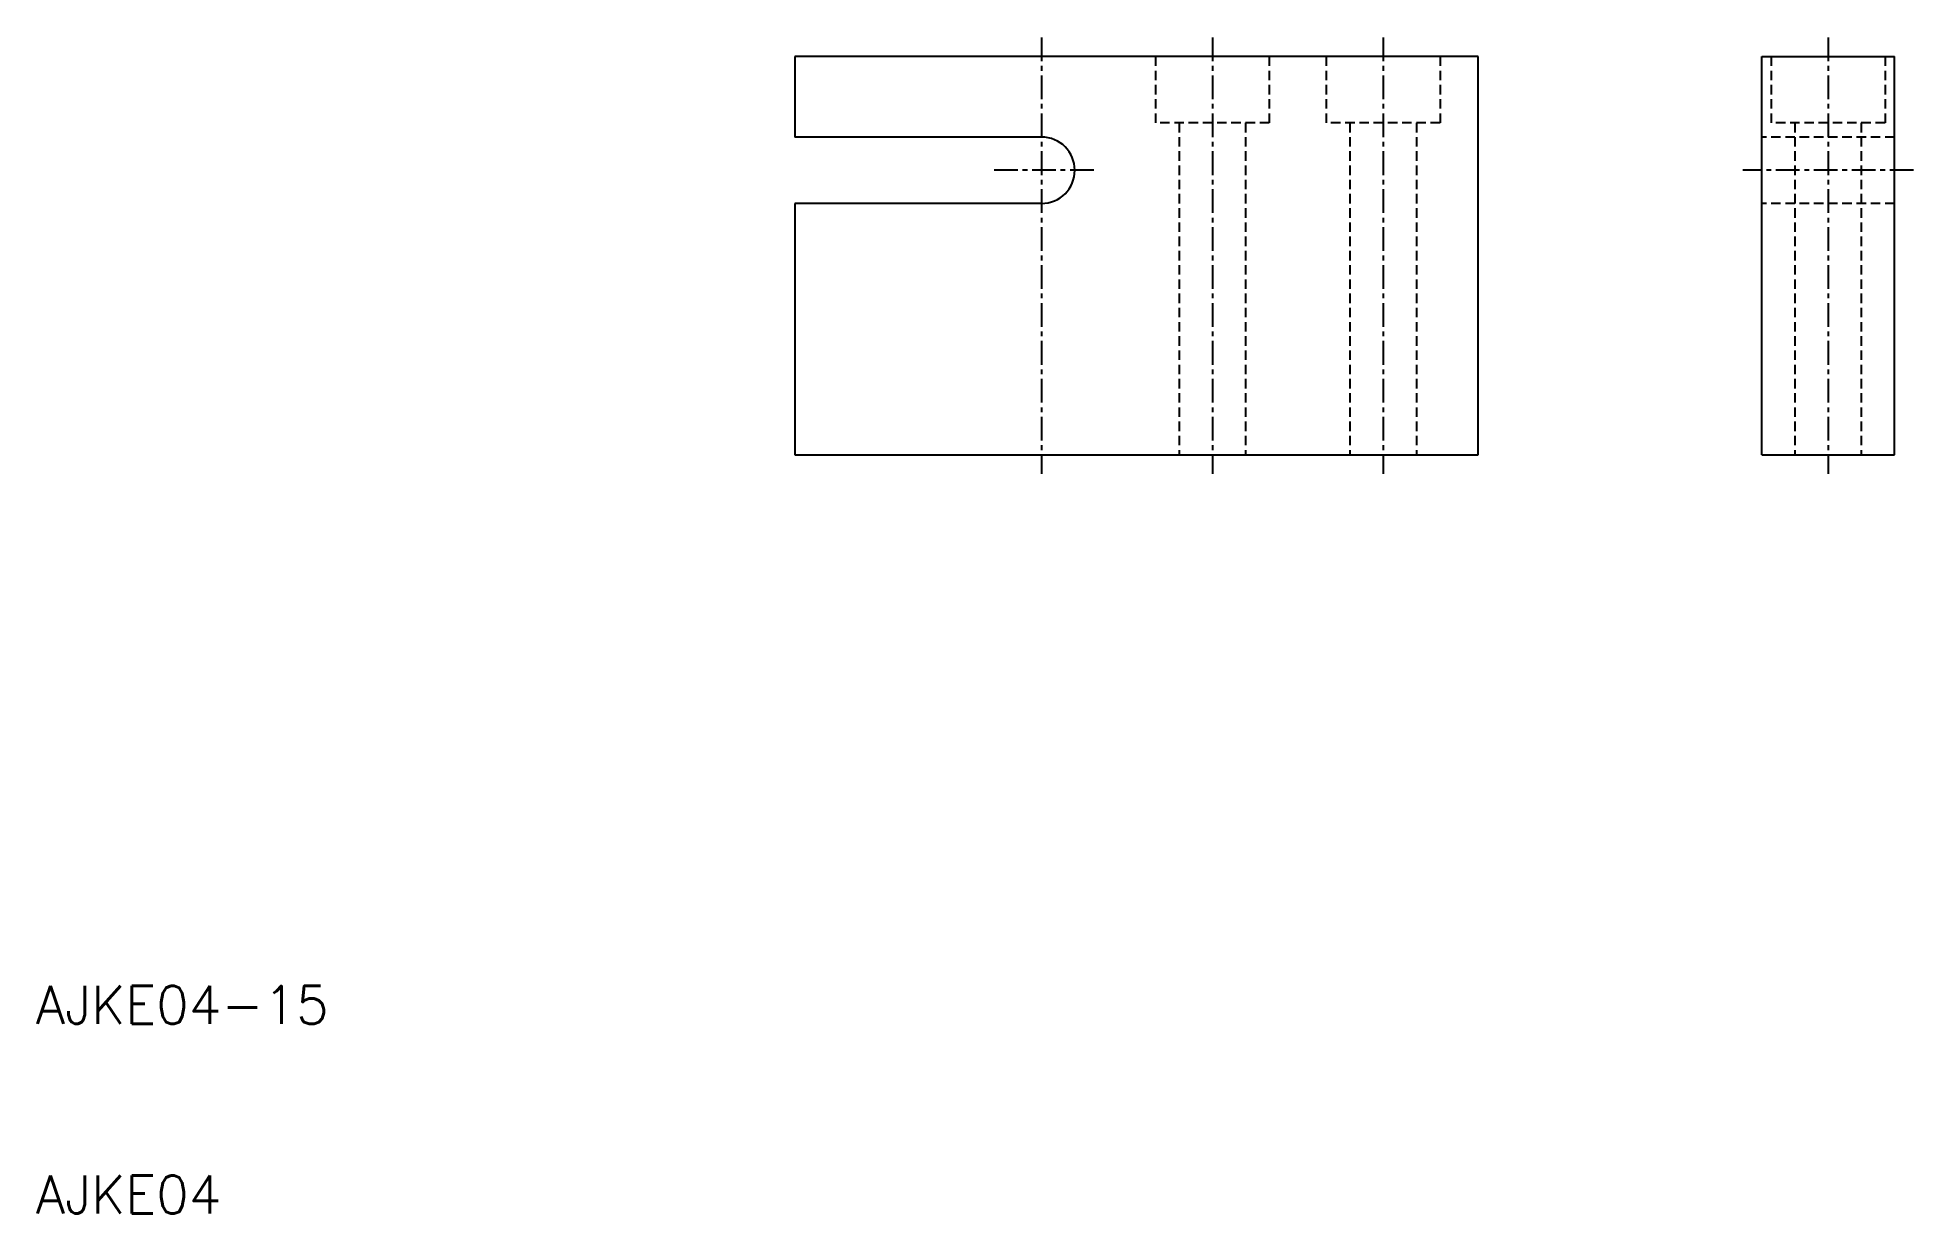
# Model space of a CAD drawing. Extents: x 10.1 to 108.9, y 10 to 72.
import ezdxf

# ---------------------------------------------------------------- set-up
doc = ezdxf.new("R2010")
doc.units = 0
doc.linetypes.add('CENTER', pattern=[2, 1.25, -0.25, 0.25, -0.25])
doc.linetypes.add('DASHED', pattern=[0.75, 0.5, -0.25])
doc.layers.get('0').update_dxf_attribs({"linetype": 'CONTINUOUS'})
doc.layers.add('CENTER', color=1, linetype='CENTER')
doc.styles.get("Standard").update_dxf_attribs({"font": 'txt.shx'})

msp = doc.modelspace()

# ---------------------------------------------------------------- linework, layer by layer
at = {"color": 7, "linetype": 'CONTINUOUS'}
for p, q in [((86, 71), (50, 71)), ((50, 71), (50, 66.75)), ((86, 50), (86, 71)), ((100.949762, 50), (100.949762, 71)), ((100.949762, 71), (107.949762, 71)), ((107.949762, 50), (107.949762, 71)), ((63, 66.75), (50, 66.75)), ((63, 63.25), (50, 63.25)), ((50, 63.25), (50, 50)), ((50, 50), (86, 50)), ((100.949762, 50), (107.949762, 50))]:
    msp.add_line(p, q, dxfattribs=at)
at = {"color": 3, "linetype": 'DASHED'}
for p, q in [((69, 71), (69, 67.5)), ((75, 71), (75, 67.5)), ((78, 71), (78, 67.5)), ((84, 71), (84, 67.5)), ((101.449762, 71), (101.449762, 67.5)), ((107.449762, 71), (107.449762, 67.5)), ((75, 67.5), (69, 67.5)), ((70.25, 67.5), (70.25, 50)), ((73.75, 67.5), (73.75, 50)), ((84, 67.5), (78, 67.5)), ((79.25, 67.5), (79.25, 50)), ((82.75, 67.5), (82.75, 50)), ((107.449762, 67.5), (101.449762, 67.5)), ((102.699762, 67.5), (102.699762, 50)), ((106.199762, 67.5), (106.199762, 50)), ((107.949762, 66.75), (100.949762, 66.75)), ((107.949762, 63.25), (100.949762, 63.25))]:
    msp.add_line(p, q, dxfattribs=at)
at = {"color": 7, "linetype": 'CONTINUOUS'}
msp.add_arc((63, 65), 1.75, 270, 90, dxfattribs=at)
at = {"layer": 'CENTER', "color": 1, "linetype": 'CENTER'}
for p, q in [((63, 72), (63, 49)), ((72, 72), (72, 49)), ((81, 72), (81, 49)), ((104.449762, 72), (104.449762, 49)), ((65.75, 65), (60.25, 65)), ((108.949762, 65), (99.949762, 65))]:
    msp.add_line(p, q, dxfattribs=at)

# ---------------------------------------------------------------- texts
at = {"color": 7, "linetype": 'CONTINUOUS'}
for s, p in [('AJKE04-15', (10, 20)), ('AJKE04', (10, 10))]:
    msp.add_text(s, height=2, dxfattribs=at).set_placement(p)

doc.saveas('drawing.dxf')
